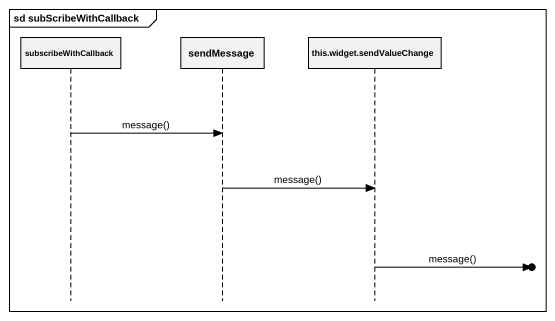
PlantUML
@startuml
mainframe sd subScribeWithCallback
hide footbox
participant subscribeWithCallback
participant sendMessage
participant "this.widget.sendValueChange" as this_widget_sendValueChange

subscribeWithCallback -> sendMessage : message()
sendMessage -> this_widget_sendValueChange : message()
this_widget_sendValueChange ->o] : message()
@enduml
